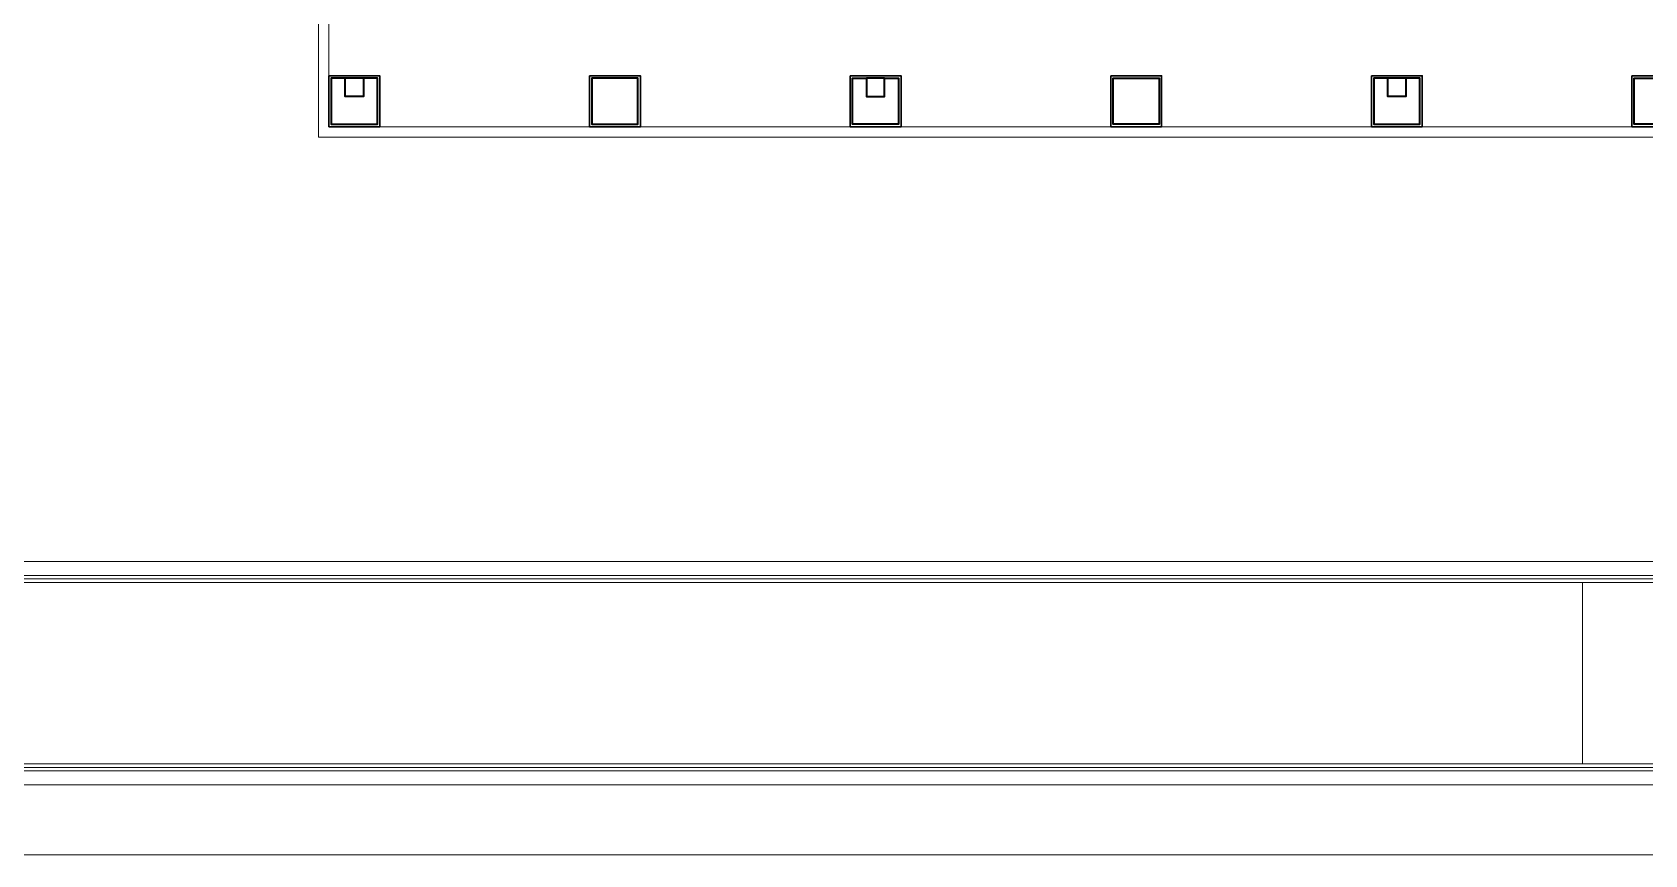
# Model space of a CAD drawing. Header units: centimetres. Extents: x 118932 to 154602, y -32682 to -23521.
# Drawn here: x 126763 to 129071, y -32521 to -31344 of the extents above; entities that cross this region are included whole.
import ezdxf
from ezdxf.enums import TextEntityAlignment as Align

# ---------------------------------------------------------------- set-up
doc = ezdxf.new("R2010")
doc.units = ezdxf.units.CM
doc.header["$LTSCALE"] = 50
doc.header["$MEASUREMENT"] = 0
for name, color, linetype, lineweight, true_color in [('GEN_00_BL_Pafta', 7, 'Continuous', 0, 0x0e0e10), ('GEN_01_TA_Kolon', 7, 'Continuous', 35, 0xd05d28), ('GEN_06_GR_Orta', 7, 'Continuous', 20, 0x7a7b7a), ('KALACAK DUVARLAR', 7, 'Continuous', 30, 0x005387)]:
    doc.layers.add(name, color=color, linetype=linetype, lineweight=lineweight, true_color=true_color)
doc.layers.add('GEN_00_BL_Pafta_Gizli', color=7, linetype='Continuous', lineweight=0, true_color=0x4f5250, plot=False)
doc.styles.add('style3', font='arial.ttf', dxfattribs={"height": 12})
doc.styles.add('TLEROY', font='arial.ttf', dxfattribs={"height": 10})

# ---------------------------------------------------------------- blocks, each defined once
blk = doc.blocks.new('*U818')
at = {"layer": 'GEN_00_BL_Pafta', "transparency": 33554687}
for points in [[(100, 8900), (100, 100), (11790, 100), (11790, 8900)], [(120, 8880), (120, 420), (11770, 420), (11770, 8880)], [(11460, 120), (930, 120), (930, 400), (11460, 400)], [(11455, 125), (935, 125), (935, 395), (11455, 395)], [(11450, 130), (940, 130), (940, 390), (11450, 390)]]:
    blk.add_lwpolyline(points, close=True, dxfattribs=at)
blk.add_lwpolyline([(10050, 390), (10050, 130)], dxfattribs=at)
at = {"layer": 'GEN_00_BL_Pafta_Gizli'}
blk.add_lwpolyline([(0, 9000), (0, 0), (11890, 0), (11890, 9000)], close=True, dxfattribs=at)
at = {"layer": 'GEN_00_BL_Pafta', "transparency": 33554687, "style": 'TLEROY'}
for tag, p in [('SCALE', (11755, 324.6)), ('PAPERSIZE', (11755, 294.6))]:
    blk.add_attdef(tag, text='', height=20, dxfattribs=at).set_placement(p, align=Align.BOTTOM_RIGHT)
at = {"layer": 'GEN_00_BL_Pafta', "transparency": 33554687}
for tag, height, style, p in [('PAFTAADI', 100, 'style3', (5815, 260)), ('PNO', 90, 'TLEROY', (11620, 205))]:
    blk.add_attdef(tag, text='', height=height, dxfattribs=dict(at, style=style)).set_placement(p, align=Align.MIDDLE_CENTER)
at = {"layer": 'GEN_00_BL_Pafta', "transparency": 33554687, "style": 'style3'}
blk.add_attdef('PAFTAKOD', text='', height=100, dxfattribs=at).set_placement((10750, 210), align=Align.CENTER)
blk = doc.blocks.new('LEVEL -1_B BLOK_KOLON')
at = {"layer": 'GEN_01_TA_Kolon'}
for p, q in [((53104.4, 6081.8, 0), (53078.4, 6081.8, 0)), ((53850.4, 6081.8, 0), (53824.4, 6081.8, 0)), ((54596.4, 6081.8, 0), (54570.4, 6081.8, 0))]:
    blk.add_line(p, q, dxfattribs=at)
at = {"layer": 'GEN_01_TA_Kolon', "elevation": 0, "flags": 128}
for points in [[(53124.4, 6081.8), (53104.4, 6081.8), (53104.4, 6055.8), (53078.4, 6055.8), (53078.4, 6081.8), (53058.4, 6081.8), (53058.4, 6015.8), (53124.4, 6015.8), (53124.4, 6081.8), (53104.4, 6081.8), (53104.4, 6055.8), (53078.4, 6055.8), (53078.4, 6081.8), (53058.4, 6081.8), (53058.4, 6015.8), (53124.4, 6015.8), (53124.4, 6081.8), (53104.4, 6081.8), (53104.4, 6055.8), (53078.4, 6055.8), (53078.4, 6081.8), (53058.4, 6081.8), (53058.4, 6015.8), (53124.4, 6015.8)], [(53431.4, 6015.8), (53497.4, 6015.8), (53497.4, 6081.8), (53431.4, 6081.8), (53431.4, 6015.8), (53497.4, 6015.8), (53497.4, 6081.8), (53431.4, 6081.8), (53431.4, 6015.8), (53497.4, 6015.8), (53497.4, 6081.8), (53431.4, 6081.8)], [(53804.4, 6081.8), (53824.4, 6081.8), (53824.4, 6055.8), (53850.4, 6055.8), (53850.4, 6081.8), (53870.4, 6081.8), (53870.4, 6015.8), (53804.4, 6015.8), (53804.4, 6081.8), (53824.4, 6081.8), (53824.4, 6055.8), (53850.4, 6055.8), (53850.4, 6081.8), (53870.4, 6081.8), (53870.4, 6015.8), (53804.4, 6015.8), (53804.4, 6081.8), (53824.4, 6081.8), (53824.4, 6055.8), (53850.4, 6055.8), (53850.4, 6081.8), (53870.4, 6081.8), (53870.4, 6015.8), (53804.4, 6015.8)], [(54243.4, 6015.8), (54177.4, 6015.8), (54177.4, 6081.8), (54243.4, 6081.8), (54243.4, 6015.8), (54177.4, 6015.8), (54177.4, 6081.8), (54243.4, 6081.8), (54243.4, 6015.8), (54177.4, 6015.8), (54177.4, 6081.8), (54243.4, 6081.8)], [(54616.4, 6081.8), (54596.4, 6081.8), (54596.4, 6055.8), (54570.4, 6055.8), (54570.4, 6081.8), (54550.4, 6081.8), (54550.4, 6015.8), (54616.4, 6015.8), (54616.4, 6081.8), (54596.4, 6081.8), (54596.4, 6055.8), (54570.4, 6055.8), (54570.4, 6081.8), (54550.4, 6081.8), (54550.4, 6015.8), (54616.4, 6015.8), (54616.4, 6081.8), (54596.4, 6081.8), (54596.4, 6055.8), (54570.4, 6055.8), (54570.4, 6081.8), (54550.4, 6081.8), (54550.4, 6015.8), (54616.4, 6015.8)], [(54989.4, 6015.8), (54923.4, 6015.8), (54923.4, 6081.8), (54989.4, 6081.8), (54989.4, 6015.8), (54923.4, 6015.8), (54923.4, 6081.8), (54989.4, 6081.8), (54989.4, 6015.8), (54923.4, 6015.8), (54923.4, 6081.8), (54989.4, 6081.8)]]:
    blk.add_lwpolyline(points, close=True, dxfattribs=at)
blk = doc.blocks.new('LEVEL -1 İZDÜŞÜM')
at = {"layer": 'GEN_06_GR_Orta', "elevation": 0}
for points in [[(1911.6, -233.9), (1911.6, -252.4), (-410.9, -252.5), (-410.9, 82.1)], [(1901.6, -233.9), (1901.6, -237.4), (-395.9, -237.5), (-395.9, 82.1)]]:
    blk.add_lwpolyline(points, dxfattribs=at)
blk = doc.blocks.new('KALACAK DUVALAR LEVEL -1 B BLOK')
at = {"layer": 'KALACAK DUVARLAR', "elevation": 0}
for points in [[(-1765.4, -1010.4), (-1692.5, -1010.4), (-1692.5, -1083.4), (-1765.4, -1083.4)], [(-1392.4, -1010.4), (-1319.5, -1010.4), (-1319.5, -1083.4), (-1392.4, -1083.4)], [(-1019.4, -1010.4), (-946.5, -1010.4), (-946.5, -1083.4), (-1019.4, -1083.4)], [(-646.4, -1010.4), (-573.5, -1010.4), (-573.5, -1083.4), (-646.4, -1083.4)], [(-273.4, -1010.4), (-200.5, -1010.4), (-200.5, -1083.4), (-273.4, -1083.4)], [(99.6, -1010.4), (172.5, -1010.4), (172.5, -1083.4), (99.6, -1083.4)]]:
    blk.add_lwpolyline(points, close=True, dxfattribs=at)

msp = doc.modelspace()

# ---------------------------------------------------------------- block references
for name, p in [('*U818', (118932, -32521.4)), ('LEVEL -1 İZDÜŞÜM', (127583.7, -31241.8)), ('KALACAK DUVALAR LEVEL -1 B BLOK', (128953.3, -30395.8, 0)), ('LEVEL -1_B BLOK_KOLON', (74132.9, -37491.5))]:
    msp.add_blockref(name, p)

doc.saveas('drawing.dxf')
